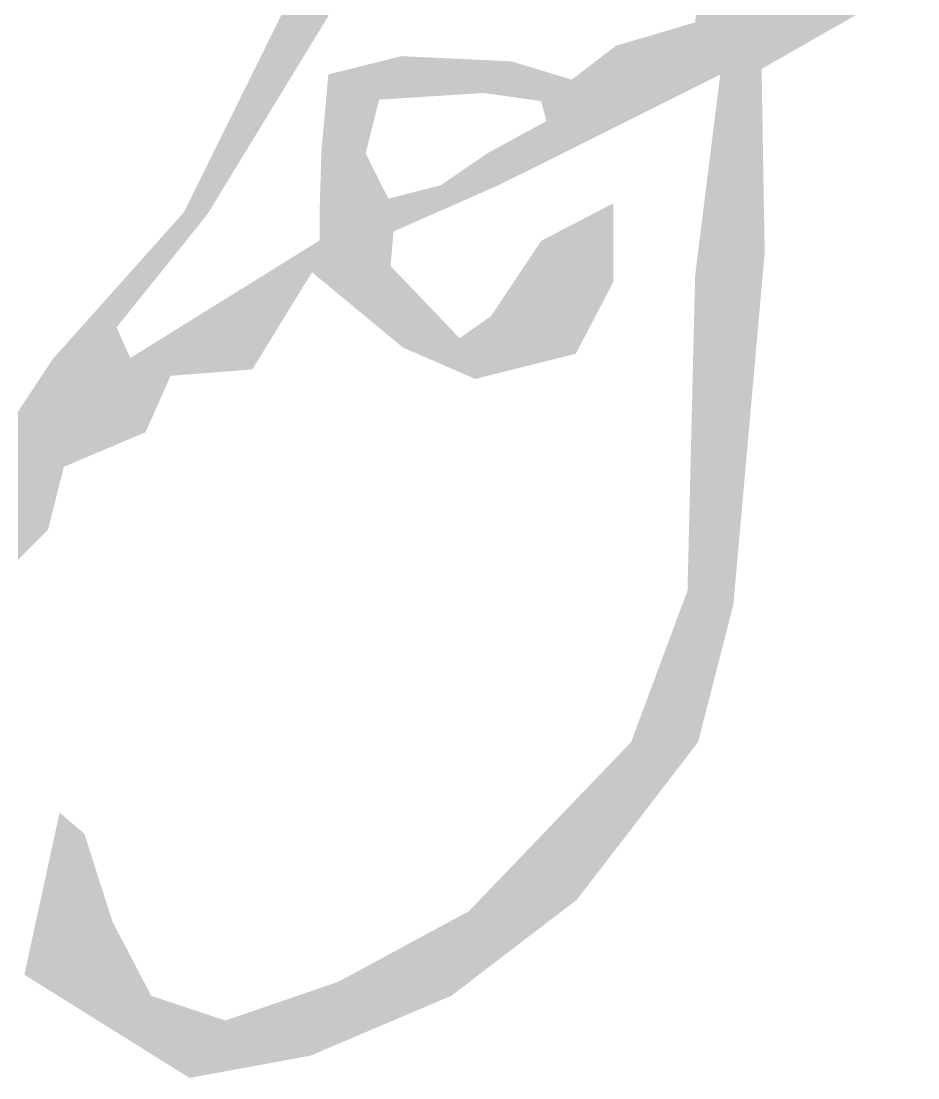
# Model space of a CAD drawing. Extents: x -3102990 to -851544, y -5293060 to -2540151.
# Drawn here: x -1047727 to -1047300, y -2678855 to -2678351 of the extents above; entities that cross this region are included whole.
import ezdxf

# ---------------------------------------------------------------- set-up
doc = ezdxf.new("R2010")
doc.units = 0
doc.header["$LTSCALE"] = 1000
doc.layers.get('0').update_dxf_attribs({"linetype": 'CONTINUOUS'})
doc.layers.add('HATCH', color=254, linetype='CONTINUOUS')

# ---------------------------------------------------------------- blocks, each defined once
blk = doc.blocks.new('*U3146')
for points in [[(695583.95, -16248.42), (695589.2, -16546.76), (695589.2, -16247.98)], [(695589.2, -16247.98), (695590.84, -16846.58), (695590.84, -16247.84)], [(695577.52, -16497.11), (695583.95, -16549.38), (695583.95, -16400.72)], [(695374.01, -16482.82), (695378.06, -16523.49), (695378.06, -16474.64)], [(695378.06, -16474.64), (695378.96, -16522.02), (695378.96, -16472.82)], [(695361.44, -16508.24), (695373.02, -16531.75), (695373.02, -16484.83)], [(695373.02, -16484.83), (695374.01, -16530.11), (695374.01, -16482.82)], [(695618.42, -16539.54), (695618.42, -16499.88), (695716.08, -16483.87)], [(695577.05, -16504.02), (695577.52, -16552.6), (695577.52, -16497.11)], [(695342.57, -16546.41), (695361.44, -16550.7), (695361.44, -16508.24)], [(695576.04, -16519.28), (695577.05, -16552.83), (695577.05, -16504.02)], [(695571.94, -16520.49), (695575.96, -16553.37), (695575.96, -16519.31)], [(695575.96, -16519.31), (695576.04, -16553.33), (695576.04, -16519.28)], [(695546.16, -16528.07), (695557.75, -16562.47), (695557.75, -16524.66)], [(695557.75, -16524.66), (695564.65, -16559.02), (695564.65, -16522.64)], [(695564.65, -16522.64), (695571.94, -16555.38), (695571.94, -16520.49)], [(695534.31, -16531.56), (695542.2, -16570.24), (695542.2, -16529.24)], [(695542.2, -16529.24), (695546.16, -16568.25), (695546.16, -16528.07)], [(695513.57, -16547.41), (695532.92, -16574.87), (695532.92, -16532.62)], [(695532.92, -16532.62), (695534.31, -16574.17), (695534.31, -16531.56)], [(695400.9, -16542.15), (695402.31, -16674.32), (695402.31, -16541.8)], [(695402.31, -16541.8), (695409.37, -16560.02), (695409.37, -16540.04)], [(695409.37, -16540.04), (695411.39, -16559.89), (695411.39, -16539.53)], [(695411.39, -16539.53), (695414.31, -16559.7), (695414.31, -16538.81)], [(695414.31, -16538.81), (695415.09, -16559.65), (695415.09, -16538.61)], [(695415.09, -16538.61), (695415.4, -16559.63), (695415.4, -16538.53)], [(695415.4, -16538.53), (695416.83, -16559.54), (695416.83, -16538.18)], [(695416.83, -16538.18), (695416.94, -16559.53), (695416.94, -16538.15)], [(695416.94, -16538.15), (695417.05, -16559.52), (695417.05, -16538.12)], [(695417.05, -16538.12), (695418.79, -16559.41), (695418.79, -16537.69)], [(695418.79, -16537.69), (695421.26, -16559.25), (695421.26, -16537.07)], [(695464.42, -16556.49), (695464.42, -16539.12), (695466.54, -16556.79)], [(695466.54, -16556.79), (695466.54, -16539.23), (695468.36, -16557.04)], [(695468.36, -16557.04), (695468.36, -16539.31), (695473.34, -16557.73)], [(695473.34, -16557.73), (695473.34, -16539.55), (695479.16, -16558.55)], [(695479.16, -16558.55), (695479.16, -16539.83), (695494.77, -16560.72)], [(695333.69, -16564.36), (695342.24, -16582.15), (695342.24, -16547.08)], [(695342.24, -16547.08), (695342.57, -16581.61), (695342.57, -16546.41)], [(695378.96, -16587.45), (695382.65, -16658.07), (695382.65, -16546.71)], [(695382.65, -16546.71), (695385.49, -16660.42), (695385.49, -16546)], [(695382.65, -16658.07), (695382.65, -16546.71), (695385.49, -16660.42)], [(695385.49, -16546), (695387.88, -16662.4), (695387.88, -16545.4)], [(695385.49, -16660.42), (695385.49, -16546), (695387.88, -16662.4)], [(695387.88, -16545.4), (695389.19, -16663.48), (695389.19, -16545.08)], [(695387.88, -16662.4), (695387.88, -16545.4), (695389.19, -16663.48)], [(695389.19, -16545.08), (695393.13, -16666.73), (695393.13, -16544.09)], [(695389.19, -16663.48), (695389.19, -16545.08), (695393.13, -16666.73)], [(695393.13, -16544.09), (695400.9, -16673.16), (695400.9, -16542.15)], [(695393.13, -16666.73), (695393.13, -16544.09), (695400.9, -16673.16)], [(695400.9, -16673.16), (695400.9, -16542.15), (695402.31, -16674.32)], [(695494.77, -16560.72), (695494.77, -16544.57), (695494.85, -16561.04)], [(695494.85, -16561.04), (695494.85, -16544.6), (695497.59, -16571.3)], [(695513.06, -16547.8), (695513.57, -16584.53), (695513.57, -16547.41)], [(695583.95, -16588.77), (695589.2, -16852.96), (695589.2, -16546.76)], [(695510.88, -16549.47), (695513.06, -16584.79), (695513.06, -16547.8)], [(695328.4, -16575.07), (695333.69, -16596.14), (695333.69, -16564.36)], [(695326.29, -16579.33), (695328.4, -16604.81), (695328.4, -16575.07)], [(695479.16, -16581.34), (695494.77, -16593.93), (695494.77, -16572.84)], [(695494.77, -16572.84), (695494.85, -16593.88), (695494.85, -16572.79)], [(695494.85, -16572.79), (695497.59, -16592.52), (695497.59, -16571.3)], [(695320.74, -16590.55), (695326.29, -16608.27), (695326.29, -16579.33)], [(695468.36, -16587.22), (695473.34, -16604.63), (695473.34, -16584.51)], [(695473.34, -16584.51), (695479.16, -16601.72), (695479.16, -16581.34)], [(695318.71, -16594.67), (695320.74, -16617.35), (695320.74, -16590.55)], [(695378.06, -16618.88), (695378.96, -16655.02), (695378.96, -16587.45)], [(695378.96, -16655.02), (695378.96, -16587.45), (695382.65, -16658.07)], [(695402.31, -16674.32), (695402.31, -16588.22), (695409.37, -16680.16)], [(695460.09, -16592.64), (695463.35, -16609.03), (695463.35, -16590.4)], [(695463.35, -16590.4), (695464.42, -16608.56), (695464.42, -16589.67)], [(695464.42, -16589.67), (695466.54, -16607.63), (695466.54, -16588.22)], [(695466.54, -16588.22), (695468.36, -16606.82), (695468.36, -16587.22)], [(695577.52, -16640.18), (695583.95, -16873.43), (695583.95, -16588.77)], [(695309.49, -16613.3), (695318.71, -16620.68), (695318.71, -16594.67)], [(695451.81, -16598.31), (695456.68, -16611.97), (695456.68, -16594.97)], [(695456.68, -16594.97), (695458.74, -16611.06), (695458.74, -16593.56)], [(695458.74, -16593.56), (695460.09, -16610.47), (695460.09, -16592.64)], [(695409.37, -16680.16), (695409.37, -16602.32), (695411.39, -16681.83)], [(695441.83, -16605.14), (695447.38, -16616.07), (695447.38, -16601.34)], [(695447.38, -16601.34), (695451.81, -16614.12), (695451.81, -16598.31)], [(695411.39, -16681.83), (695411.39, -16606.37), (695414.31, -16684.24)], [(695422.02, -16610.22), (695431.92, -16622.89), (695431.92, -16607.68)], [(695431.92, -16607.68), (695438.08, -16620.17), (695438.08, -16606.1)], [(695438.08, -16606.1), (695439.81, -16619.41), (695439.81, -16605.66)], [(695439.81, -16605.66), (695440.53, -16619.09), (695440.53, -16605.47)], [(695440.53, -16605.47), (695441.83, -16618.51), (695441.83, -16605.14)], [(695307.03, -16618.27), (695309.49, -16632.15), (695309.49, -16613.3)], [(695414.31, -16612.19), (695415.09, -16684.89), (695415.09, -16611.99)], [(695414.31, -16684.24), (695414.31, -16612.19), (695415.09, -16684.89)], [(695415.09, -16611.99), (695415.4, -16685.14), (695415.4, -16611.91)], [(695415.09, -16684.89), (695415.09, -16611.99), (695415.4, -16685.14)], [(695415.4, -16611.91), (695416.83, -16631.88), (695416.83, -16611.54)], [(695416.83, -16611.54), (695416.94, -16630.66), (695416.94, -16611.52)], [(695416.94, -16611.52), (695417.05, -16629.44), (695417.05, -16611.49)], [(695417.05, -16611.49), (695418.79, -16628.67), (695418.79, -16611.04)], [(695418.79, -16611.04), (695421.26, -16627.58), (695421.26, -16610.41)], [(695421.26, -16610.41), (695421.86, -16627.32), (695421.86, -16610.26)], [(695421.86, -16610.26), (695422.02, -16627.25), (695422.02, -16610.22)], [(695304.09, -16622.04), (695306.51, -16635.85), (695306.51, -16619.32)], [(695306.51, -16619.32), (695307.03, -16635.2), (695307.03, -16618.27)], [(695378.06, -16654.27), (695378.06, -16618.88), (695378.96, -16655.02)], [(695513.57, -16624.64), (695532.92, -16655.89), (695532.92, -16614.55)], [(695300.39, -16626.18), (695302.24, -16641.17), (695302.24, -16624.11)], [(695302.24, -16624.11), (695304.09, -16638.87), (695304.09, -16622.04)], [(695510.88, -16626.04), (695513.06, -16693.92), (695513.06, -16624.91)], [(695513.06, -16624.91), (695513.57, -16692.94), (695513.57, -16624.64)], [(695295.3, -16631.88), (695299.53, -16644.54), (695299.53, -16627.15)], [(695299.53, -16627.15), (695300.39, -16643.47), (695300.39, -16626.18)], [(695497.59, -16632.97), (695510.88, -16694.47), (695510.88, -16626.04)], [(695289.35, -16638.54), (695295.3, -16649.8), (695295.3, -16631.88)], [(695373.02, -16637.28), (695374.01, -16650.93), (695374.01, -16636.67)], [(695374.01, -16636.67), (695378.06, -16654.27), (695378.06, -16634.16)], [(695374.01, -16650.93), (695374.01, -16636.67), (695378.06, -16654.27)], [(695479.16, -16657.9), (695494.77, -16698.49), (695494.77, -16634.52)], [(695494.77, -16634.52), (695494.85, -16698.47), (695494.85, -16634.39)], [(695494.85, -16634.39), (695497.59, -16697.79), (695497.59, -16632.97)], [(695278.24, -16650.98), (695286.28, -16661.02), (695286.28, -16641.97)], [(695286.28, -16641.97), (695289.35, -16657.2), (695289.35, -16638.54)], [(695361.44, -16644.47), (695373.02, -16652.55), (695373.02, -16637.28)], [(695577.05, -16643.86), (695577.52, -16898.49), (695577.52, -16640.18)], [(695342.57, -16656.19), (695361.44, -16671.43), (695361.44, -16644.47)], [(695415.4, -16685.14), (695415.4, -16647.62), (695416.83, -16686.33)], [(695576.04, -16652), (695577.05, -16899.09), (695577.05, -16643.86)], [(695271.05, -16659.03), (695276.64, -16673.01), (695276.64, -16652.77)], [(695276.64, -16652.77), (695278.24, -16671.02), (695278.24, -16650.98)], [(695416.83, -16686.33), (695416.83, -16649.12), (695416.94, -16686.42)], [(695416.94, -16686.42), (695416.94, -16649.23), (695417.05, -16686.51)], [(695417.05, -16686.51), (695417.05, -16649.35), (695418.79, -16687.95)], [(695418.79, -16687.95), (695418.79, -16651.17), (695421.26, -16689.98)], [(695571.94, -16818.63), (695575.96, -16900.51), (695575.96, -16652.58)], [(695575.96, -16652.58), (695576.04, -16900.41), (695576.04, -16652)], [(695333.69, -16661.7), (695342.24, -16702.21), (695342.24, -16656.4)], [(695342.24, -16656.4), (695342.57, -16702.19), (695342.57, -16656.19)], [(695421.26, -16689.98), (695421.26, -16653.74), (695421.86, -16690.48)], [(695421.86, -16690.48), (695421.86, -16654.37), (695422.02, -16690.62)], [(695422.02, -16690.62), (695422.02, -16654.54), (695431.92, -16694.91)], [(695473.34, -16666.63), (695479.16, -16702.39), (695479.16, -16657.9)], [(695264.5, -16666.36), (695267.05, -16743.39), (695267.05, -16663.51)], [(695267.05, -16663.51), (695268.91, -16742.61), (695268.91, -16661.43)], [(695268.91, -16661.43), (695270.37, -16741.99), (695270.37, -16659.79)], [(695270.37, -16659.79), (695271.05, -16741.7), (695271.05, -16659.03)], [(695328.4, -16664.99), (695333.69, -16702.87), (695333.69, -16661.7)], [(695254.24, -16677.85), (695261.54, -16745.72), (695261.54, -16669.68)], [(695261.54, -16669.68), (695264.5, -16744.47), (695264.5, -16666.36)], [(695318.71, -16671.01), (695320.74, -16703.87), (695320.74, -16669.75)], [(695320.74, -16669.75), (695326.29, -16703.44), (695326.29, -16666.3)], [(695326.29, -16666.3), (695328.4, -16703.28), (695328.4, -16664.99)], [(695431.92, -16694.91), (695431.92, -16664.87), (695438.08, -16697.59)], [(695468.36, -16674.08), (695473.34, -16703.84), (695473.34, -16666.63)], [(695309.49, -16676.73), (695318.71, -16704.02), (695318.71, -16671.01)], [(695438.08, -16697.59), (695438.08, -16671.32), (695439.81, -16698.34)], [(695439.81, -16698.34), (695439.81, -16673.12), (695440.53, -16698.66)], [(695440.53, -16698.66), (695440.53, -16673.87), (695441.83, -16699.22)], [(695441.83, -16699.22), (695441.83, -16675.23), (695447.38, -16701.63)], [(695464.42, -16676.84), (695466.54, -16705.54), (695466.54, -16675.36)], [(695466.54, -16675.36), (695468.36, -16705.08), (695468.36, -16674.08)], [(695246.91, -16686.06), (695254.03, -16748.89), (695254.03, -16678.08)], [(695254.03, -16678.08), (695254.24, -16748.81), (695254.24, -16677.85)], [(695300.39, -16682.38), (695302.24, -16705.29), (695302.24, -16681.23)], [(695302.24, -16681.23), (695304.09, -16705.15), (695304.09, -16680.09)], [(695304.09, -16680.09), (695306.51, -16704.96), (695306.51, -16678.58)], [(695306.51, -16678.58), (695307.03, -16704.92), (695307.03, -16678.26)], [(695307.03, -16678.26), (695309.49, -16704.73), (695309.49, -16676.73)], [(695447.38, -16701.63), (695447.38, -16681.02), (695451.81, -16703.56)], [(695456.68, -16682.26), (695458.74, -16706.57), (695458.74, -16680.81)], [(695458.74, -16680.81), (695460.09, -16707.15), (695460.09, -16679.87)], [(695458.74, -16706.57), (695458.74, -16680.81), (695460.09, -16707.15)], [(695460.09, -16679.87), (695463.35, -16706.34), (695463.35, -16677.59)], [(695463.35, -16677.59), (695464.42, -16706.07), (695464.42, -16676.84)], [(695243.25, -16690.15), (695246.91, -16751.91), (695246.91, -16686.06)], [(695289.35, -16689.24), (695295.3, -16714.99), (695295.3, -16685.54)], [(695295.3, -16685.54), (695299.53, -16705.5), (695299.53, -16682.92)], [(695299.53, -16682.92), (695300.39, -16705.43), (695300.39, -16682.38)], [(695451.81, -16685.66), (695456.68, -16705.67), (695456.68, -16682.26)], [(695451.81, -16703.56), (695451.81, -16685.66), (695456.68, -16705.67)], [(695456.68, -16705.67), (695456.68, -16682.26), (695458.74, -16706.57)], [(695241.02, -16692.65), (695243.25, -16753.45), (695243.25, -16690.15)], [(695278.24, -16696.14), (695286.28, -16735.26), (695286.28, -16691.14)], [(695286.28, -16691.14), (695289.35, -16728.37), (695289.35, -16689.24)], [(695234.97, -16700.37), (695237.39, -16776.85), (695237.39, -16696.71)], [(695237.39, -16696.71), (695241.02, -16762.36), (695241.02, -16692.65)], [(695230.77, -16706.71), (695234.97, -16786.52), (695234.97, -16700.37)], [(695222.43, -16719.32), (695230.77, -16790.75), (695230.77, -16706.71)], [(695219.04, -16724.43), (695222.43, -16799.16), (695222.43, -16719.32)], [(695564.65, -16838.22), (695571.94, -16905.74), (695571.94, -16818.63)], [(695557.75, -16856.73), (695564.65, -16915.22), (695564.65, -16838.22)], [(695546.16, -16887.84), (695557.75, -16924.18), (695557.75, -16856.73)], [(695542.2, -16898.49), (695546.16, -16939.25), (695546.16, -16887.84)], [(695534.31, -16906.71), (695542.2, -16944.4), (695542.2, -16898.49)], [(695513.57, -16928.33), (695532.92, -16956.46), (695532.92, -16908.16)], [(695532.92, -16908.16), (695534.31, -16954.65), (695534.31, -16906.71)], [(695497.59, -16944.98), (695510.88, -16983.67), (695510.88, -16931.14)], [(695510.88, -16931.14), (695513.06, -16982.01), (695513.06, -16928.86)], [(695513.06, -16928.86), (695513.57, -16981.61), (695513.57, -16928.33)], [(695237.39, -16952.29), (695241.02, -17032.67), (695241.02, -16935.63)], [(695241.02, -17032.67), (695241.02, -16935.63), (695243.25, -17034.06)], [(695243.25, -17034.06), (695243.25, -16937.54), (695246.91, -17036.35)], [(695246.91, -17036.35), (695246.91, -16940.68), (695254.03, -17040.8)], [(695254.03, -17040.8), (695254.03, -16946.78), (695254.24, -17040.93)], [(695254.24, -17040.93), (695254.24, -16947.42), (695261.54, -17045.48)], [(695479.16, -16964.19), (695494.77, -16995.99), (695494.77, -16947.93)], [(695494.77, -16947.93), (695494.85, -16995.92), (695494.85, -16947.84)], [(695494.85, -16947.84), (695497.59, -16993.83), (695497.59, -16944.98)], [(695234.97, -16963.41), (695237.39, -17030.41), (695237.39, -16952.29)], [(695237.39, -17030.41), (695237.39, -16952.29), (695241.02, -17032.67)], [(695230.77, -16982.72), (695234.97, -17028.9), (695234.97, -16963.41)], [(695234.97, -17028.9), (695234.97, -16963.41), (695237.39, -17030.41)], [(695473.34, -16970.27), (695479.16, -17007.91), (695479.16, -16964.19)], [(695261.54, -17045.48), (695261.54, -16970.21), (695264.5, -17047.33)], [(695468.36, -16975.45), (695473.34, -17012.37), (695473.34, -16970.27)], [(695466.54, -16977.36), (695468.36, -17016.17), (695468.36, -16975.45)], [(695264.5, -17047.33), (695264.5, -16979.46), (695267.05, -17048.92)], [(695460.09, -16984.08), (695463.35, -17020), (695463.35, -16980.68)], [(695463.35, -16980.68), (695464.42, -17019.18), (695464.42, -16979.57)], [(695464.42, -16979.57), (695466.54, -17017.56), (695466.54, -16977.36)], [(695222.43, -17021.06), (695230.77, -17026.27), (695230.77, -16982.72)], [(695230.77, -17026.27), (695230.77, -16982.72), (695234.97, -17028.9)], [(695267.05, -17048.92), (695267.05, -16987.4), (695268.91, -17050.08)], [(695456.68, -16987.63), (695458.74, -17023.52), (695458.74, -16985.48)], [(695458.74, -16985.48), (695460.09, -17022.49), (695460.09, -16984.08)], [(695441.83, -16995.65), (695447.38, -17032.21), (695447.38, -16992.66)], [(695447.38, -16992.66), (695451.81, -17028.82), (695451.81, -16990.26)], [(695451.81, -16990.26), (695456.68, -17025.1), (695456.68, -16987.63)], [(695268.91, -17050.08), (695268.91, -16993.21), (695270.37, -17051)], [(695270.37, -17051), (695270.37, -16996), (695271.05, -17051.42)], [(695271.05, -17051.42), (695271.05, -16997.3), (695276.64, -17054.91)], [(695431.92, -17001), (695438.08, -17036.15), (695438.08, -16997.67)], [(695438.08, -16997.67), (695439.81, -17035.42), (695439.81, -16996.74)], [(695439.81, -16996.74), (695440.53, -17035.11), (695440.53, -16996.35)], [(695440.53, -16996.35), (695441.83, -17034.56), (695441.83, -16995.65)], [(695422.02, -17006.35), (695431.92, -17038.77), (695431.92, -17001)], [(695276.64, -17054.91), (695276.64, -17007.96), (695278.24, -17055.91)], [(695415.4, -17009.92), (695416.83, -17045.18), (695416.83, -17009.15)], [(695416.83, -17009.15), (695416.94, -17045.13), (695416.94, -17009.09)], [(695416.94, -17009.09), (695417.05, -17045.08), (695417.05, -17009.03)], [(695417.05, -17009.03), (695418.79, -17044.34), (695418.79, -17008.09)], [(695418.79, -17008.09), (695421.26, -17043.3), (695421.26, -17006.76)], [(695421.26, -17006.76), (695421.86, -17043.04), (695421.86, -17006.43)], [(695421.86, -17006.43), (695422.02, -17042.97), (695422.02, -17006.35)], [(695278.24, -17055.91), (695278.24, -17011.01), (695286.28, -17060.93)], [(695402.31, -17016.99), (695409.37, -17048.34), (695409.37, -17013.18)], [(695409.37, -17013.18), (695411.39, -17047.48), (695411.39, -17012.08)], [(695411.39, -17012.08), (695414.31, -17046.25), (695414.31, -17010.51)], [(695414.31, -17010.51), (695415.09, -17045.91), (695415.09, -17010.09)], [(695415.09, -17010.09), (695415.4, -17045.78), (695415.4, -17009.92)], [(695393.13, -17021.94), (695400.9, -17051.94), (695400.9, -17017.75)], [(695400.9, -17017.75), (695402.31, -17051.34), (695402.31, -17016.99)], [(695286.28, -17060.93), (695286.28, -17026.35), (695289.35, -17062.85)], [(695382.65, -17026.57), (695385.49, -17058.48), (695385.49, -17025.6)], [(695385.49, -17025.6), (695387.88, -17057.46), (695387.88, -17024.78)], [(695387.88, -17024.78), (695389.19, -17056.91), (695389.19, -17024.07)], [(695389.19, -17024.07), (695393.13, -17055.24), (695393.13, -17021.94)], [(695361.44, -17033.86), (695373.02, -17063.78), (695373.02, -17029.88)], [(695373.02, -17029.88), (695374.01, -17063.35), (695374.01, -17029.54)], [(695374.01, -17029.54), (695378.06, -17061.64), (695378.06, -17028.15)], [(695378.06, -17028.15), (695378.96, -17061.26), (695378.96, -17027.84)], [(695378.96, -17027.84), (695382.65, -17059.69), (695382.65, -17026.57)], [(695289.35, -17062.85), (695289.35, -17032.21), (695295.3, -17066.56)], [(695295.3, -17066.56), (695295.3, -17034.19), (695299.53, -17069.2)], [(695299.53, -17069.2), (695299.53, -17035.59), (695300.39, -17069.74)], [(695300.39, -17069.74), (695300.39, -17035.88), (695302.24, -17070.89)], [(695302.24, -17070.89), (695302.24, -17036.5), (695304.09, -17072.05)], [(695304.09, -17072.05), (695304.09, -17037.11), (695306.51, -17073.56)], [(695342.57, -17040.34), (695361.44, -17065.9), (695361.44, -17033.86)], [(695306.51, -17073.56), (695306.51, -17037.92), (695307.03, -17073.89)], [(695307.03, -17073.89), (695307.03, -17038.09), (695309.49, -17075.42)], [(695333.69, -17043.39), (695342.24, -17069.42), (695342.24, -17040.45)], [(695342.24, -17040.45), (695342.57, -17069.36), (695342.57, -17040.34)], [(695328.4, -17045.21), (695333.69, -17070.99), (695333.69, -17043.39)]]:
    blk.add_solid(points)
at = {"extrusion": (0, 0, -1)}
for points in [[(-695583.95, -16549.38), (-695583.95, -16248.42), (-695589.2, -16546.76)], [(-695589.2, -16852.96), (-695589.2, -16247.98), (-695590.84, -16846.58)], [(-695590.84, -16846.58), (-695590.84, -16247.84), (-695596.11, -16826.06)], [(-695590.84, -16247.84), (-695596.11, -16826.06), (-695596.11, -16265.88)], [(-695596.11, -16826.06), (-695596.11, -16265.88), (-695600.49, -16776.84)], [(-695596.11, -16265.88), (-695600.49, -16776.84), (-695600.49, -16280.9)], [(-695600.49, -16776.84), (-695600.49, -16280.9), (-695603.25, -16745.82)], [(-695600.49, -16280.9), (-695603.25, -16745.82), (-695603.25, -16298.13)], [(-695603.25, -16745.82), (-695603.25, -16466.83), (-695603.55, -16742.49)], [(-695603.25, -16466.83), (-695603.55, -16742.49), (-695603.55, -16467.48)], [(-695603.55, -16742.49), (-695603.55, -16467.48), (-695606.01, -16714.87)], [(-695603.55, -16467.48), (-695606.01, -16714.87), (-695606.01, -16472.84)], [(-695378.06, -16523.49), (-695378.06, -16474.64), (-695378.96, -16522.02)], [(-695378.96, -16522.02), (-695378.96, -16472.82), (-695382.65, -16515.97)], [(-695606.01, -16714.87), (-695606.01, -16472.84), (-695610.98, -16658.98)], [(-695606.01, -16472.84), (-695610.98, -16658.98), (-695610.98, -16483.68)], [(-695373.02, -16531.75), (-695373.02, -16484.83), (-695374.01, -16530.11)], [(-695374.01, -16530.11), (-695374.01, -16482.82), (-695378.06, -16523.49)], [(-695610.98, -16543.78), (-695610.98, -16483.68), (-695612.61, -16542.85)], [(-695610.98, -16483.68), (-695612.61, -16542.85), (-695612.61, -16487.24)], [(-695612.61, -16542.85), (-695612.61, -16487.24), (-695618.42, -16539.54)], [(-695612.61, -16487.24), (-695618.42, -16539.54), (-695618.42, -16499.88)], [(-695577.52, -16552.6), (-695577.52, -16497.11), (-695583.95, -16549.38)], [(-695361.44, -16550.7), (-695361.44, -16508.24), (-695373.02, -16531.75)], [(-695577.05, -16552.83), (-695577.05, -16504.02), (-695577.52, -16552.6)], [(-695575.96, -16553.37), (-695575.96, -16519.31), (-695576.04, -16553.33)], [(-695576.04, -16553.33), (-695576.04, -16519.28), (-695577.05, -16552.83)], [(-695557.75, -16562.47), (-695557.75, -16524.66), (-695564.65, -16559.02)], [(-695564.65, -16559.02), (-695564.65, -16522.64), (-695571.94, -16555.38)], [(-695571.94, -16555.38), (-695571.94, -16520.49), (-695575.96, -16553.37)], [(-695542.2, -16570.24), (-695542.2, -16529.24), (-695546.16, -16568.25)], [(-695546.16, -16568.25), (-695546.16, -16528.07), (-695557.75, -16562.47)], [(-695532.92, -16574.87), (-695532.92, -16532.62), (-695534.31, -16574.17)], [(-695534.31, -16574.17), (-695534.31, -16531.56), (-695542.2, -16570.24)], [(-695402.31, -16588.22), (-695402.31, -16541.8), (-695409.37, -16560.02)], [(-695409.37, -16560.02), (-695409.37, -16540.04), (-695411.39, -16559.89)], [(-695411.39, -16559.89), (-695411.39, -16539.53), (-695414.31, -16559.7)], [(-695414.31, -16559.7), (-695414.31, -16538.81), (-695415.09, -16559.65)], [(-695415.09, -16559.65), (-695415.09, -16538.61), (-695415.4, -16559.63)], [(-695415.4, -16559.63), (-695415.4, -16538.53), (-695416.83, -16559.54)], [(-695416.83, -16559.54), (-695416.83, -16538.18), (-695416.94, -16559.53)], [(-695416.94, -16559.53), (-695416.94, -16538.15), (-695417.05, -16559.52)], [(-695417.05, -16559.52), (-695417.05, -16538.12), (-695418.79, -16559.41)], [(-695418.79, -16559.41), (-695418.79, -16537.69), (-695421.26, -16559.25)], [(-695421.26, -16559.25), (-695421.26, -16537.07), (-695421.86, -16559.22)], [(-695421.26, -16537.07), (-695421.86, -16559.22), (-695421.86, -16537.1)], [(-695421.86, -16559.22), (-695421.86, -16537.1), (-695422.02, -16559.21)], [(-695421.86, -16537.1), (-695422.02, -16559.21), (-695422.02, -16537.11)], [(-695422.02, -16559.21), (-695422.02, -16537.11), (-695431.92, -16558.57)], [(-695422.02, -16537.11), (-695431.92, -16558.57), (-695431.92, -16537.58)], [(-695431.92, -16558.57), (-695431.92, -16537.58), (-695438.08, -16558.18)], [(-695431.92, -16537.58), (-695438.08, -16558.18), (-695438.08, -16537.87)], [(-695438.08, -16558.18), (-695438.08, -16537.87), (-695439.81, -16558.07)], [(-695438.08, -16537.87), (-695439.81, -16558.07), (-695439.81, -16537.95)], [(-695439.81, -16558.07), (-695439.81, -16537.95), (-695440.53, -16558.02)], [(-695439.81, -16537.95), (-695440.53, -16558.02), (-695440.53, -16537.99)], [(-695440.53, -16558.02), (-695440.53, -16537.99), (-695441.83, -16557.94)], [(-695440.53, -16537.99), (-695441.83, -16557.94), (-695441.83, -16538.05)], [(-695441.83, -16557.94), (-695441.83, -16538.05), (-695447.38, -16557.58)], [(-695441.83, -16538.05), (-695447.38, -16557.58), (-695447.38, -16538.31)], [(-695447.38, -16557.58), (-695447.38, -16538.31), (-695451.81, -16557.3)], [(-695447.38, -16538.31), (-695451.81, -16557.3), (-695451.81, -16538.52)], [(-695451.81, -16557.3), (-695451.81, -16538.52), (-695456.68, -16556.99)], [(-695451.81, -16538.52), (-695456.68, -16556.99), (-695456.68, -16538.76)], [(-695456.68, -16556.99), (-695456.68, -16538.76), (-695458.74, -16556.85)], [(-695456.68, -16538.76), (-695458.74, -16556.85), (-695458.74, -16538.85)], [(-695458.74, -16556.85), (-695458.74, -16538.85), (-695460.09, -16556.77)], [(-695458.74, -16538.85), (-695460.09, -16556.77), (-695460.09, -16538.92)], [(-695460.09, -16556.77), (-695460.09, -16538.92), (-695463.35, -16556.56)], [(-695460.09, -16538.92), (-695463.35, -16556.56), (-695463.35, -16539.07)], [(-695463.35, -16556.56), (-695463.35, -16539.07), (-695464.42, -16556.49)], [(-695463.35, -16539.07), (-695464.42, -16556.49), (-695464.42, -16539.12)], [(-695464.42, -16539.12), (-695466.54, -16556.79), (-695466.54, -16539.23)], [(-695466.54, -16539.23), (-695468.36, -16557.04), (-695468.36, -16539.31)], [(-695468.36, -16539.31), (-695473.34, -16557.73), (-695473.34, -16539.55)], [(-695473.34, -16539.55), (-695479.16, -16558.55), (-695479.16, -16539.83)], [(-695479.16, -16539.83), (-695494.77, -16560.72), (-695494.77, -16544.57)], [(-695342.24, -16582.15), (-695342.24, -16547.08), (-695342.57, -16581.61)], [(-695342.57, -16581.61), (-695342.57, -16546.41), (-695361.44, -16550.7)], [(-695494.77, -16544.57), (-695494.85, -16561.04), (-695494.85, -16544.6)], [(-695494.85, -16544.6), (-695497.59, -16571.3), (-695497.59, -16545.43)], [(-695497.59, -16592.52), (-695497.59, -16545.43), (-695510.88, -16585.88)], [(-695497.59, -16545.43), (-695510.88, -16585.88), (-695510.88, -16549.47)], [(-695513.57, -16584.53), (-695513.57, -16547.41), (-695532.92, -16574.87)], [(-695610.98, -16658.98), (-695610.98, -16543.78), (-695612.61, -16640.66)], [(-695510.88, -16585.88), (-695510.88, -16549.47), (-695513.06, -16584.79)], [(-695513.06, -16584.79), (-695513.06, -16547.8), (-695513.57, -16584.53)], [(-695333.69, -16596.14), (-695333.69, -16564.36), (-695342.24, -16582.15)], [(-695328.4, -16604.81), (-695328.4, -16575.07), (-695333.69, -16596.14)], [(-695494.77, -16593.93), (-695494.77, -16572.84), (-695494.85, -16593.88)], [(-695494.85, -16593.88), (-695494.85, -16572.79), (-695497.59, -16592.52)], [(-695326.29, -16608.27), (-695326.29, -16579.33), (-695328.4, -16604.81)], [(-695473.34, -16604.63), (-695473.34, -16584.51), (-695479.16, -16601.72)], [(-695479.16, -16601.72), (-695479.16, -16581.34), (-695494.77, -16593.93)], [(-695320.74, -16617.35), (-695320.74, -16590.55), (-695326.29, -16608.27)], [(-695402.31, -16588.22), (-695409.37, -16680.16), (-695409.37, -16602.32)], [(-695463.35, -16609.03), (-695463.35, -16590.4), (-695464.42, -16608.56)], [(-695464.42, -16608.56), (-695464.42, -16589.67), (-695466.54, -16607.63)], [(-695466.54, -16607.63), (-695466.54, -16588.22), (-695468.36, -16606.82)], [(-695468.36, -16606.82), (-695468.36, -16587.22), (-695473.34, -16604.63)], [(-695583.95, -16873.43), (-695583.95, -16588.77), (-695589.2, -16852.96)], [(-695318.71, -16620.68), (-695318.71, -16594.67), (-695320.74, -16617.35)], [(-695456.68, -16611.97), (-695456.68, -16594.97), (-695458.74, -16611.06)], [(-695458.74, -16611.06), (-695458.74, -16593.56), (-695460.09, -16610.47)], [(-695460.09, -16610.47), (-695460.09, -16592.64), (-695463.35, -16609.03)], [(-695409.37, -16602.32), (-695411.39, -16681.83), (-695411.39, -16606.37)], [(-695447.38, -16616.07), (-695447.38, -16601.34), (-695451.81, -16614.12)], [(-695451.81, -16614.12), (-695451.81, -16598.31), (-695456.68, -16611.97)], [(-695411.39, -16606.37), (-695414.31, -16684.24), (-695414.31, -16612.19)], [(-695431.92, -16622.89), (-695431.92, -16607.68), (-695438.08, -16620.17)], [(-695438.08, -16620.17), (-695438.08, -16606.1), (-695439.81, -16619.41)], [(-695439.81, -16619.41), (-695439.81, -16605.66), (-695440.53, -16619.09)], [(-695440.53, -16619.09), (-695440.53, -16605.47), (-695441.83, -16618.51)], [(-695441.83, -16618.51), (-695441.83, -16605.14), (-695447.38, -16616.07)], [(-695309.49, -16632.15), (-695309.49, -16613.3), (-695318.71, -16620.68)], [(-695415.4, -16647.62), (-695415.4, -16611.91), (-695416.83, -16631.88)], [(-695416.83, -16631.88), (-695416.83, -16611.54), (-695416.94, -16630.66)], [(-695416.94, -16630.66), (-695416.94, -16611.52), (-695417.05, -16629.44)], [(-695417.05, -16629.44), (-695417.05, -16611.49), (-695418.79, -16628.67)], [(-695418.79, -16628.67), (-695418.79, -16611.04), (-695421.26, -16627.58)], [(-695421.26, -16627.58), (-695421.26, -16610.41), (-695421.86, -16627.32)], [(-695421.86, -16627.32), (-695421.86, -16610.26), (-695422.02, -16627.25)], [(-695422.02, -16627.25), (-695422.02, -16610.22), (-695431.92, -16622.89)], [(-695306.51, -16635.85), (-695306.51, -16619.32), (-695307.03, -16635.2)], [(-695307.03, -16635.2), (-695307.03, -16618.27), (-695309.49, -16632.15)], [(-695302.24, -16641.17), (-695302.24, -16624.11), (-695304.09, -16638.87)], [(-695304.09, -16638.87), (-695304.09, -16622.04), (-695306.51, -16635.85)], [(-695513.06, -16693.92), (-695513.06, -16624.91), (-695513.57, -16692.94)], [(-695513.57, -16692.94), (-695513.57, -16624.64), (-695532.92, -16655.89)], [(-695299.53, -16644.54), (-695299.53, -16627.15), (-695300.39, -16643.47)], [(-695300.39, -16643.47), (-695300.39, -16626.18), (-695302.24, -16641.17)], [(-695510.88, -16694.47), (-695510.88, -16626.04), (-695513.06, -16693.92)], [(-695295.3, -16649.8), (-695295.3, -16631.88), (-695299.53, -16644.54)], [(-695494.77, -16698.49), (-695494.77, -16634.52), (-695494.85, -16698.47)], [(-695494.85, -16698.47), (-695494.85, -16634.39), (-695497.59, -16697.79)], [(-695497.59, -16697.79), (-695497.59, -16632.97), (-695510.88, -16694.47)], [(-695286.28, -16661.02), (-695286.28, -16641.97), (-695289.35, -16657.2)], [(-695289.35, -16657.2), (-695289.35, -16638.54), (-695295.3, -16649.8)], [(-695373.02, -16652.55), (-695373.02, -16637.28), (-695374.01, -16650.93)], [(-695577.52, -16898.49), (-695577.52, -16640.18), (-695583.95, -16873.43)], [(-695361.44, -16671.43), (-695361.44, -16644.47), (-695373.02, -16652.55)], [(-695415.4, -16647.62), (-695416.83, -16686.33), (-695416.83, -16649.12)], [(-695577.05, -16899.09), (-695577.05, -16643.86), (-695577.52, -16898.49)], [(-695276.64, -16673.01), (-695276.64, -16652.77), (-695278.24, -16671.02)], [(-695278.24, -16671.02), (-695278.24, -16650.98), (-695286.28, -16661.02)], [(-695416.83, -16649.12), (-695416.94, -16686.42), (-695416.94, -16649.23)], [(-695416.94, -16649.23), (-695417.05, -16686.51), (-695417.05, -16649.35)], [(-695417.05, -16649.35), (-695418.79, -16687.95), (-695418.79, -16651.17)], [(-695418.79, -16651.17), (-695421.26, -16689.98), (-695421.26, -16653.74)], [(-695575.96, -16900.51), (-695575.96, -16652.58), (-695576.04, -16900.41)], [(-695576.04, -16900.41), (-695576.04, -16652), (-695577.05, -16899.09)], [(-695342.24, -16702.21), (-695342.24, -16656.4), (-695342.57, -16702.19)], [(-695342.57, -16702.19), (-695342.57, -16656.19), (-695361.44, -16671.43)], [(-695421.26, -16653.74), (-695421.86, -16690.48), (-695421.86, -16654.37)], [(-695421.86, -16654.37), (-695422.02, -16690.62), (-695422.02, -16654.54)], [(-695422.02, -16654.54), (-695431.92, -16694.91), (-695431.92, -16664.87)], [(-695479.16, -16702.39), (-695479.16, -16657.9), (-695494.77, -16698.49)], [(-695267.05, -16743.39), (-695267.05, -16663.51), (-695268.91, -16742.61)], [(-695268.91, -16742.61), (-695268.91, -16661.43), (-695270.37, -16741.99)], [(-695270.37, -16741.99), (-695270.37, -16659.79), (-695271.05, -16741.7)], [(-695271.05, -16679.97), (-695271.05, -16659.03), (-695276.64, -16673.01)], [(-695333.69, -16702.87), (-695333.69, -16661.7), (-695342.24, -16702.21)], [(-695261.54, -16745.72), (-695261.54, -16669.68), (-695264.5, -16744.47)], [(-695264.5, -16744.47), (-695264.5, -16666.36), (-695267.05, -16743.39)], [(-695320.74, -16703.87), (-695320.74, -16669.75), (-695326.29, -16703.44)], [(-695326.29, -16703.44), (-695326.29, -16666.3), (-695328.4, -16703.28)], [(-695328.4, -16703.28), (-695328.4, -16664.99), (-695333.69, -16702.87)], [(-695431.92, -16664.87), (-695438.08, -16697.59), (-695438.08, -16671.32)], [(-695473.34, -16703.84), (-695473.34, -16666.63), (-695479.16, -16702.39)], [(-695318.71, -16704.02), (-695318.71, -16671.01), (-695320.74, -16703.87)], [(-695438.08, -16671.32), (-695439.81, -16698.34), (-695439.81, -16673.12)], [(-695439.81, -16673.12), (-695440.53, -16698.66), (-695440.53, -16673.87)], [(-695440.53, -16673.87), (-695441.83, -16699.22), (-695441.83, -16675.23)], [(-695441.83, -16675.23), (-695447.38, -16701.63), (-695447.38, -16681.02)], [(-695466.54, -16705.54), (-695466.54, -16675.36), (-695468.36, -16705.08)], [(-695468.36, -16705.08), (-695468.36, -16674.08), (-695473.34, -16703.84)], [(-695254.03, -16748.89), (-695254.03, -16678.08), (-695254.24, -16748.81)], [(-695254.24, -16748.81), (-695254.24, -16677.85), (-695261.54, -16745.72)], [(-695271.05, -16741.7), (-695271.05, -16679.97), (-695276.64, -16739.34)], [(-695271.05, -16679.97), (-695276.64, -16739.34), (-695276.64, -16692.53)], [(-695302.24, -16705.29), (-695302.24, -16681.23), (-695304.09, -16705.15)], [(-695304.09, -16705.15), (-695304.09, -16680.09), (-695306.51, -16704.96)], [(-695306.51, -16704.96), (-695306.51, -16678.58), (-695307.03, -16704.92)], [(-695307.03, -16704.92), (-695307.03, -16678.26), (-695309.49, -16704.73)], [(-695309.49, -16704.73), (-695309.49, -16676.73), (-695318.71, -16704.02)], [(-695447.38, -16681.02), (-695451.81, -16703.56), (-695451.81, -16685.66)], [(-695460.09, -16707.15), (-695460.09, -16679.87), (-695463.35, -16706.34)], [(-695463.35, -16706.34), (-695463.35, -16677.59), (-695464.42, -16706.07)], [(-695464.42, -16706.07), (-695464.42, -16676.84), (-695466.54, -16705.54)], [(-695246.91, -16751.91), (-695246.91, -16686.06), (-695254.03, -16748.89)], [(-695295.3, -16714.99), (-695295.3, -16685.54), (-695299.53, -16705.5)], [(-695299.53, -16705.5), (-695299.53, -16682.92), (-695300.39, -16705.43)], [(-695300.39, -16705.43), (-695300.39, -16682.38), (-695302.24, -16705.29)], [(-695243.25, -16753.45), (-695243.25, -16690.15), (-695246.91, -16751.91)], [(-695286.28, -16735.26), (-695286.28, -16691.14), (-695289.35, -16728.37)], [(-695289.35, -16728.37), (-695289.35, -16689.24), (-695295.3, -16714.99)], [(-695237.39, -16776.85), (-695237.39, -16696.71), (-695241.02, -16762.36)], [(-695241.02, -16762.36), (-695241.02, -16692.65), (-695243.25, -16753.45)], [(-695276.64, -16739.34), (-695276.64, -16692.53), (-695278.24, -16738.66)], [(-695276.64, -16692.53), (-695278.24, -16738.66), (-695278.24, -16696.14)], [(-695278.24, -16738.66), (-695278.24, -16696.14), (-695286.28, -16735.26)], [(-695234.97, -16786.52), (-695234.97, -16700.37), (-695237.39, -16776.85)], [(-695230.77, -16790.75), (-695230.77, -16706.71), (-695234.97, -16786.52)], [(-695222.43, -16799.16), (-695222.43, -16719.32), (-695230.77, -16790.75)], [(-695219.04, -16802.57), (-695219.04, -16724.43), (-695222.43, -16799.16)], [(-695571.94, -16905.74), (-695571.94, -16818.63), (-695575.96, -16900.51)], [(-695564.65, -16915.22), (-695564.65, -16838.22), (-695571.94, -16905.74)], [(-695557.75, -16924.18), (-695557.75, -16856.73), (-695564.65, -16915.22)], [(-695546.16, -16939.25), (-695546.16, -16887.84), (-695557.75, -16924.18)], [(-695542.2, -16944.4), (-695542.2, -16898.49), (-695546.16, -16939.25)], [(-695532.92, -16956.46), (-695532.92, -16908.16), (-695534.31, -16954.65)], [(-695534.31, -16954.65), (-695534.31, -16906.71), (-695542.2, -16944.4)], [(-695510.88, -16983.67), (-695510.88, -16931.14), (-695513.06, -16982.01)], [(-695513.06, -16982.01), (-695513.06, -16928.86), (-695513.57, -16981.61)], [(-695513.57, -16981.61), (-695513.57, -16928.33), (-695532.92, -16956.46)], [(-695241.02, -16935.63), (-695243.25, -17034.06), (-695243.25, -16937.54)], [(-695243.25, -16937.54), (-695246.91, -17036.35), (-695246.91, -16940.68)], [(-695246.91, -16940.68), (-695254.03, -17040.8), (-695254.03, -16946.78)], [(-695254.03, -16946.78), (-695254.24, -17040.93), (-695254.24, -16947.42)], [(-695254.24, -16947.42), (-695261.54, -17045.48), (-695261.54, -16970.21)], [(-695494.77, -16995.99), (-695494.77, -16947.93), (-695494.85, -16995.92)], [(-695494.85, -16995.92), (-695494.85, -16947.84), (-695497.59, -16993.83)], [(-695497.59, -16993.83), (-695497.59, -16944.98), (-695510.88, -16983.67)], [(-695479.16, -17007.91), (-695479.16, -16964.19), (-695494.77, -16995.99)], [(-695261.54, -16970.21), (-695264.5, -17047.33), (-695264.5, -16979.46)], [(-695473.34, -17012.37), (-695473.34, -16970.27), (-695479.16, -17007.91)], [(-695468.36, -17016.17), (-695468.36, -16975.45), (-695473.34, -17012.37)], [(-695264.5, -16979.46), (-695267.05, -17048.92), (-695267.05, -16987.4)], [(-695463.35, -17020), (-695463.35, -16980.68), (-695464.42, -17019.18)], [(-695464.42, -17019.18), (-695464.42, -16979.57), (-695466.54, -17017.56)], [(-695466.54, -17017.56), (-695466.54, -16977.36), (-695468.36, -17016.17)], [(-695267.05, -16987.4), (-695268.91, -17050.08), (-695268.91, -16993.21)], [(-695458.74, -17023.52), (-695458.74, -16985.48), (-695460.09, -17022.49)], [(-695460.09, -17022.49), (-695460.09, -16984.08), (-695463.35, -17020)], [(-695447.38, -17032.21), (-695447.38, -16992.66), (-695451.81, -17028.82)], [(-695451.81, -17028.82), (-695451.81, -16990.26), (-695456.68, -17025.1)], [(-695456.68, -17025.1), (-695456.68, -16987.63), (-695458.74, -17023.52)], [(-695268.91, -16993.21), (-695270.37, -17051), (-695270.37, -16996)], [(-695270.37, -16996), (-695271.05, -17051.42), (-695271.05, -16997.3)], [(-695271.05, -16997.3), (-695276.64, -17054.91), (-695276.64, -17007.96)], [(-695438.08, -17036.15), (-695438.08, -16997.67), (-695439.81, -17035.42)], [(-695439.81, -17035.42), (-695439.81, -16996.74), (-695440.53, -17035.11)], [(-695440.53, -17035.11), (-695440.53, -16996.35), (-695441.83, -17034.56)], [(-695441.83, -17034.56), (-695441.83, -16995.65), (-695447.38, -17032.21)], [(-695431.92, -17038.77), (-695431.92, -17001), (-695438.08, -17036.15)], [(-695276.64, -17007.96), (-695278.24, -17055.91), (-695278.24, -17011.01)], [(-695416.83, -17045.18), (-695416.83, -17009.15), (-695416.94, -17045.13)], [(-695416.94, -17045.13), (-695416.94, -17009.09), (-695417.05, -17045.08)], [(-695417.05, -17045.08), (-695417.05, -17009.03), (-695418.79, -17044.34)], [(-695418.79, -17044.34), (-695418.79, -17008.09), (-695421.26, -17043.3)], [(-695421.26, -17043.3), (-695421.26, -17006.76), (-695421.86, -17043.04)], [(-695421.86, -17043.04), (-695421.86, -17006.43), (-695422.02, -17042.97)], [(-695422.02, -17042.97), (-695422.02, -17006.35), (-695431.92, -17038.77)], [(-695278.24, -17011.01), (-695286.28, -17060.93), (-695286.28, -17026.35)], [(-695409.37, -17048.34), (-695409.37, -17013.18), (-695411.39, -17047.48)], [(-695411.39, -17047.48), (-695411.39, -17012.08), (-695414.31, -17046.25)], [(-695414.31, -17046.25), (-695414.31, -17010.51), (-695415.09, -17045.91)], [(-695415.09, -17045.91), (-695415.09, -17010.09), (-695415.4, -17045.78)], [(-695415.4, -17045.78), (-695415.4, -17009.92), (-695416.83, -17045.18)], [(-695400.9, -17051.94), (-695400.9, -17017.75), (-695402.31, -17051.34)], [(-695402.31, -17051.34), (-695402.31, -17016.99), (-695409.37, -17048.34)], [(-695286.28, -17026.35), (-695289.35, -17062.85), (-695289.35, -17032.21)], [(-695385.49, -17058.48), (-695385.49, -17025.6), (-695387.88, -17057.46)], [(-695387.88, -17057.46), (-695387.88, -17024.78), (-695389.19, -17056.91)], [(-695389.19, -17056.91), (-695389.19, -17024.07), (-695393.13, -17055.24)], [(-695393.13, -17055.24), (-695393.13, -17021.94), (-695400.9, -17051.94)], [(-695373.02, -17063.78), (-695373.02, -17029.88), (-695374.01, -17063.35)], [(-695374.01, -17063.35), (-695374.01, -17029.54), (-695378.06, -17061.64)], [(-695378.06, -17061.64), (-695378.06, -17028.15), (-695378.96, -17061.26)], [(-695378.96, -17061.26), (-695378.96, -17027.84), (-695382.65, -17059.69)], [(-695382.65, -17059.69), (-695382.65, -17026.57), (-695385.49, -17058.48)], [(-695289.35, -17032.21), (-695295.3, -17066.56), (-695295.3, -17034.19)], [(-695295.3, -17034.19), (-695299.53, -17069.2), (-695299.53, -17035.59)], [(-695299.53, -17035.59), (-695300.39, -17069.74), (-695300.39, -17035.88)], [(-695300.39, -17035.88), (-695302.24, -17070.89), (-695302.24, -17036.5)], [(-695302.24, -17036.5), (-695304.09, -17072.05), (-695304.09, -17037.11)], [(-695304.09, -17037.11), (-695306.51, -17073.56), (-695306.51, -17037.92)], [(-695361.44, -17065.9), (-695361.44, -17033.86), (-695373.02, -17063.78)], [(-695306.51, -17037.92), (-695307.03, -17073.89), (-695307.03, -17038.09)], [(-695307.03, -17038.09), (-695309.49, -17075.42), (-695309.49, -17038.91)], [(-695309.49, -17075.42), (-695309.49, -17038.91), (-695318.71, -17073.73)], [(-695309.49, -17038.91), (-695318.71, -17073.73), (-695318.71, -17041.98)], [(-695318.71, -17073.73), (-695318.71, -17041.98), (-695320.74, -17073.36)], [(-695318.71, -17041.98), (-695320.74, -17073.36), (-695320.74, -17042.66)], [(-695320.74, -17073.36), (-695320.74, -17042.66), (-695326.29, -17072.34)], [(-695320.74, -17042.66), (-695326.29, -17072.34), (-695326.29, -17044.5)], [(-695342.24, -17069.42), (-695342.24, -17040.45), (-695342.57, -17069.36)], [(-695342.57, -17069.36), (-695342.57, -17040.34), (-695361.44, -17065.9)], [(-695326.29, -17072.34), (-695326.29, -17044.5), (-695328.4, -17071.96)], [(-695326.29, -17044.5), (-695328.4, -17071.96), (-695328.4, -17045.21)], [(-695328.4, -17071.96), (-695328.4, -17045.21), (-695333.69, -17070.99)], [(-695333.69, -17070.99), (-695333.69, -17043.39), (-695342.24, -17069.42)]]:
    blk.add_solid(points, dxfattribs=at)
blk = doc.blocks.new('A$C154754DE')
at = {"layer": 'HATCH', "xscale": 0.9051428572274745, "yscale": 0.9051428567618132, "zscale": 0.9051428569666768}
blk.add_blockref('*U3146', (-527264.48, 26903.33), dxfattribs=at)

msp = doc.modelspace()

# ---------------------------------------------------------------- block references
at = {"ltscale": 1.5}
msp.add_blockref('A$C154754DE', (-1149736.98, -2690302.41), dxfattribs=at)

doc.saveas('drawing.dxf')
